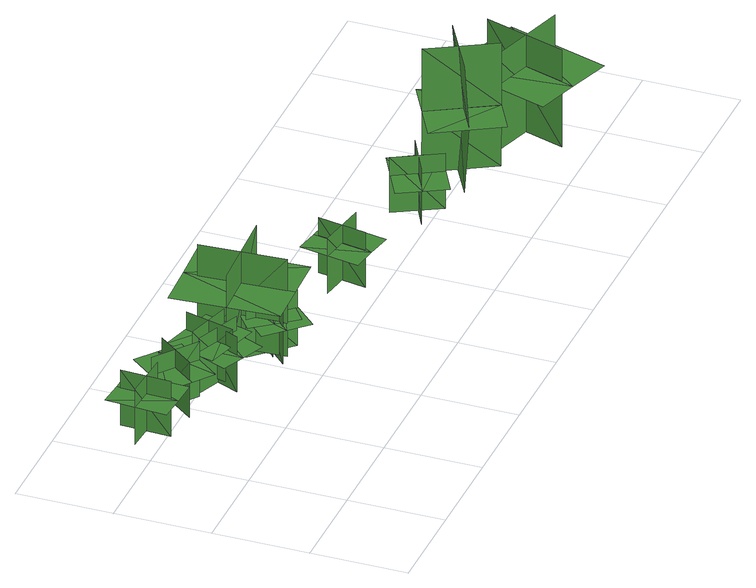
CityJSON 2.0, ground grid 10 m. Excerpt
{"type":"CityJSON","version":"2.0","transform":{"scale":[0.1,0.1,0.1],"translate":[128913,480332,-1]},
"CityObjects":{
"tree1":{"type":"SolitaryVegetationObject","geometry":[{"type":"MultiSurface","lod":"1","boundaries":[[[0,1,2]],[[0,2,3]],[[4,5,6]],[[4,6,7]],[[8,9,10]],[[8,10,11]],[[8,11,12]],[[8,12,13]]]}]},
"tree2":{"type":"SolitaryVegetationObject","geometry":[{"type":"MultiSurface","lod":"1","boundaries":[[[14,15,16]],[[14,16,17]],[[18,19,20]],[[18,20,21]],[[22,23,24]],[[22,24,25]],[[22,25,26]],[[22,26,27]]]}]},
"tree3":{"type":"SolitaryVegetationObject","geometry":[{"type":"MultiSurface","lod":"1","boundaries":[[[28,29,30]],[[28,30,31]],[[32,33,34]],[[32,34,35]],[[36,37,38]],[[36,38,39]],[[36,39,40]],[[36,40,41]]]}]},
"tree4":{"type":"SolitaryVegetationObject","geometry":[{"type":"MultiSurface","lod":"1","boundaries":[[[42,43,44]],[[42,44,45]],[[46,47,48]],[[46,48,49]],[[50,51,52]],[[50,52,53]],[[50,53,54]],[[50,54,55]]]}]},
"tree5":{"type":"SolitaryVegetationObject","geometry":[{"type":"MultiSurface","lod":"1","boundaries":[[[56,57,58]],[[56,58,59]],[[60,61,62]],[[60,62,63]],[[64,65,66]],[[64,66,67]],[[64,67,68]],[[64,68,69]]]}]},
"tree6":{"type":"SolitaryVegetationObject","geometry":[{"type":"MultiSurface","lod":"1","boundaries":[[[70,71,72]],[[70,72,73]],[[74,75,76]],[[74,76,77]],[[78,79,80]],[[78,80,81]],[[78,81,82]],[[78,82,83]]]}]},
"tree7":{"type":"SolitaryVegetationObject","geometry":[{"type":"MultiSurface","lod":"1","boundaries":[[[84,85,86]],[[84,86,87]],[[88,89,90]],[[88,90,91]],[[92,93,94]],[[92,94,95]],[[92,95,96]],[[92,96,97]]]}]},
"tree8":{"type":"SolitaryVegetationObject","geometry":[{"type":"MultiSurface","lod":"1","boundaries":[[[98,99,100]],[[98,100,101]],[[102,103,104]],[[102,104,105]],[[106,107,108]],[[106,108,109]],[[106,109,110]],[[106,110,111]]]}]},
"tree9":{"type":"SolitaryVegetationObject","geometry":[{"type":"MultiSurface","lod":"1","boundaries":[[[112,113,114]],[[112,114,115]],[[116,117,118]],[[116,118,119]],[[120,121,122]],[[120,122,123]],[[120,123,124]],[[120,124,125]]]}]},
"tree10":{"type":"SolitaryVegetationObject","geometry":[{"type":"MultiSurface","lod":"1","boundaries":[[[126,127,128]],[[126,128,129]],[[130,131,132]],[[130,132,133]],[[134,135,131]],[[134,131,130]],[[136,137,127]],[[136,127,126]],[[126,127,138]],[[126,138,139]],[[126,140,141]],[[126,141,127]]]}]},
"tree11":{"type":"SolitaryVegetationObject","geometry":[{"type":"MultiSurface","lod":"1","boundaries":[[[142,143,144]],[[142,144,145]],[[146,147,148]],[[146,148,149]],[[150,151,152]],[[150,152,153]],[[150,153,154]],[[150,154,155]]]}]}
},
"vertices":[
[61,216,15],[61,216,77],[8,219,77],[8,219,15],[34,192,15],[34,192,77],[36,244,77],[36,244,15],[33,184,57],[60,183,57],[63,247,57],[37,248,57],[10,250,57],[6,186,57],
[69,225,14],[69,225,76],[111,192,76],[111,192,14],[105,228,14],[105,228,76],[73,188,76],[73,188,14],[110,234,56],[89,251,56],[49,201,56],[70,184,56],[91,168,56],[131,218,56],
[174,178,8],[174,178,70],[125,198,70],[125,198,8],[140,165,8],[140,165,70],[161,212,70],[161,212,8],[137,157,50],[162,147,50],[187,206,50],[162,216,50],[138,227,50],[113,168,50],
[158,223,13],[158,223,75],[144,171,75],[144,171,13],[175,191,13],[175,191,75],[126,205,75],[126,205,13],[183,189,55],[190,215,55],[128,232,55],[121,206,55],[114,180,55],[176,163,55],
[163,184,12],[163,184,121],[257,189,121],[257,189,12],[206,230,12],[206,230,121],[211,140,121],[211,140,12],[206,244,86],[159,242,86],[165,130,86],[211,132,86],[258,134,86],[253,247,86],
[240,141,7],[240,141,69],[202,179,69],[202,179,7],[204,142,7],[204,142,69],[240,178,69],[240,178,7],[199,136,49],[218,117,49],[263,163,49],[244,182,49],[225,200,49],[180,155,49],
[246,150,8],[246,150,70],[214,192,70],[214,192,8],[211,155,8],[211,155,70],[252,187,70],[252,187,8],[204,150,50],[221,129,50],[272,168,50],[255,189,50],[239,211,50],[188,172,50],
[388,137,8],[388,137,70],[335,146,70],[335,146,8],[358,116,8],[358,116,70],[367,167,70],[367,167,8],[356,109,50],[383,104,50],[394,167,50],[367,172,50],[341,176,50],[330,113,50],
[518,95,7],[518,95,69],[492,142,69],[492,142,7],[483,106,7],[483,106,69],[529,130,69],[529,130,7],[476,102,49],[489,79,49],[545,109,49],[533,133,49],[520,156,49],[464,126,49],
[607,71,76],[570,138,76],[535,119,76],[572,52,76],[556,85,76],[623,122,76],[620,126,146],[554,89,146],[554,89,5],[620,126,5],[610,73,5],[573,140,5],[570,138,146],[607,71,146],[641,90,76],[604,157,76],
[717,58,6],[717,58,115],[628,86,115],[628,86,6],[661,30,6],[661,30,115],[688,116,115],[688,116,6],[656,17,80],[701,2,80],[735,109,80],[691,124,80],[646,138,80],[612,31,80]
]}
